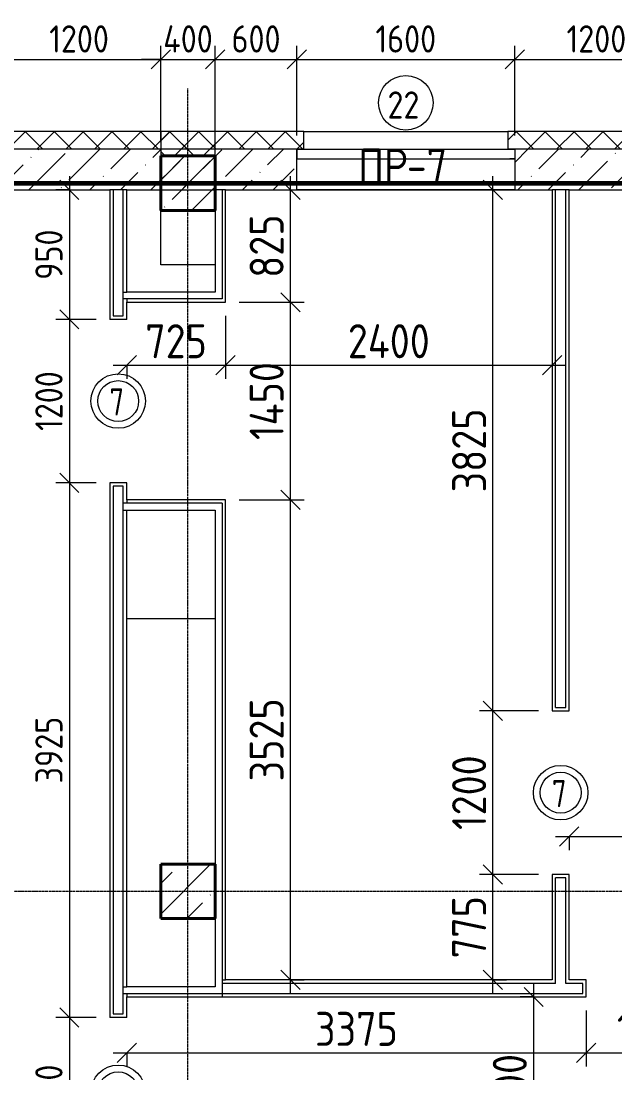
# Model space of a CAD drawing. Header units: millimetres. Extents: x -56773 to 221258, y -262288 to 26541.
# Drawn here: x -10417 to -6054, y -181356 to -173633 of the extents above; entities that cross this region are included whole.
import ezdxf

# ---------------------------------------------------------------- set-up
doc = ezdxf.new("R2010")
doc.units = ezdxf.units.MM
doc.linetypes.add('ADSK_Линия сетки', pattern=[25, 20, -2.5, 0, -2.5])
for name, color, linetype, lineweight in [('3.1 Штукатурка внешн стен для инвесторов', 5, 'Continuous', 60), ('_ Окна', 7, 'Continuous', 18), ('Марки', 7, 'Continuous', 20), ('Марки дверей', 7, 'Continuous', 20), ('Марки окон', 7, 'Continuous', 20), ('Несущие колонны', 7, 'Continuous', 18), ('Окна', 7, 'Continuous', 9), ('Оси', 7, 'Continuous', 9), ('Перекрытие', 7, 'Continuous', 18), ('Размеры', 7, 'Continuous', 9), ('Стены внутренние', 7, 'Continuous', 18), ('Стены наружные', 7, 'Continuous', 18), ('Стены штриховка', 7, 'Continuous', 9)]:
    doc.layers.add(name, color=color, linetype=linetype, lineweight=lineweight)
doc.styles.add('GOST Common_2', font='', dxfattribs={"width": 0.9, "height": 250})
doc.styles.add('GOST Common_3', font='', dxfattribs={"width": 0.9, "height": 200})
doc.styles.add('GOST Common_B', font='', dxfattribs={"width": 0.8, "height": 200})
doc.styles.get('GOST Common_2').set_extended_font_data('GOST Common')
doc.styles.get('GOST Common_3').set_extended_font_data('GOST Common')
doc.styles.get('GOST Common_B').set_extended_font_data('GOST Common', bold=True)
doc.dimstyles.new('ADSK_Основной_2_0_1', dxfattribs={"dimscale": 304.8, "dimtxt": 201.142999, "dimasz": 0.463911, "dimexe": 0.328084, "dimexo": 0.328084, "dimgap": 0.164042, "dimtad": 1, "dimdec": 3, "dimrnd": 0.001, "dimdsep": 46, "dimtxsty": 'GOST Common_3', "dimblk1": 'OBLIQUE', "dimblk2": 'OBLIQUE', "dimsah": 1, "dimcen": 0.09, "dimdle": 0.328084, "dimazin": 2, "dimtfac": 1, "dimtdec": 4, "dimtix": 1, "dimtmove": 1, "dimatfit": 3, "dimfxl": 1, "dimtvp": 1, "dimtolj": 1, "dimtzin": 0, "dimlwd": 20, "dimlwe": 20, "dimarcsym": 2})
doc.dimstyles.new('ADSK_Основной_2_0_2', dxfattribs={"dimscale": 304.8, "dimtxt": 201.142999, "dimasz": 0.463911, "dimexe": 0.328084, "dimexo": 0.328084, "dimgap": 0.164042, "dimtad": 1, "dimdec": 3, "dimrnd": 0.001, "dimdsep": 46, "dimtxsty": 'GOST Common_3', "dimblk1": 'OBLIQUE', "dimblk2": 'OBLIQUE', "dimsah": 1, "dimcen": 0.09, "dimdle": 0.328084, "dimazin": 2, "dimtfac": 1, "dimtdec": 4, "dimtix": 1, "dimtmove": 0, "dimatfit": 3, "dimfxl": 1, "dimtvp": 1, "dimtolj": 1, "dimtzin": 0, "dimlwd": 20, "dimlwe": 20, "dimarcsym": 2})
doc.dimstyles.new('ADSK_Основной_2_0_3', dxfattribs={"dimscale": 304.8, "dimtxt": 201.142999, "dimasz": 0.463911, "dimexe": 0.328084, "dimexo": 0.328084, "dimgap": 0.164042, "dimtad": 1, "dimdec": 3, "dimrnd": 0.001, "dimdsep": 46, "dimtxsty": 'GOST Common_2', "dimblk1": 'OBLIQUE', "dimblk2": 'OBLIQUE', "dimsah": 1, "dimcen": 0.09, "dimdle": 0.328084, "dimazin": 2, "dimtfac": 1, "dimtdec": 4, "dimtix": 1, "dimtmove": 0, "dimatfit": 3, "dimfxl": 1, "dimtvp": 1, "dimtolj": 1, "dimtzin": 0, "dimlwd": 20, "dimlwe": 20, "dimarcsym": 2})
pattern_1 = [(45, (9.36, -198628.46), (-224.5064, 224.5064), []), (45, (233.87, -198628.46), (-224.5064, 224.5064), [396.875, -79.375, 3.353, -76.022])]
pattern_2 = [(45, (9.36, -198628.46), (-106.066, 106.066), []), (135, (9.36, -198628.46), (-106.066, -106.066), [])]

# ---------------------------------------------------------------- blocks, each defined once
blk = doc.blocks.new('ADSK_КолоннаЖБ_Прямоугольная - 400x400 мм-1807142-Кладочный план 4-го этажа')
at = {"layer": 'Несущие колонны', "lineweight": 40}
for p, q in [((-200, 200), (200, 200)), ((-200, -200), (-200, 200)), ((200, 200), (200, -200)), ((200, -200), (-200, -200))]:
    blk.add_line(p, q, dxfattribs=at)
blk = doc.blocks.new('ОКНО L03 _2СТ_RS - ОК-5_1600х2000h-3556615-Кладочный план 4-го этажа')
at = {"layer": '_ Окна'}
for p, q in [((-838.1, 149), (761.9, 149)), ((-838.1, 149), (-838.1, 79)), ((-838.1, 149), (-833.1, 149)), ((-838.1, 79), (761.9, 79)), ((-838.1, 79), (-803.1, 79)), ((-818.1, 149), (-38.1, 149)), ((-818.1, 79), (-38.1, 79)), ((-38.1, 149), (741.9, 149)), ((-38.1, 79), (741.9, 79)), ((761.9, 79), (726.9, 79)), ((761.9, 149), (756.9, 149)), ((761.9, 149), (761.9, 79))]:
    blk.add_line(p, q, dxfattribs=at)
at = {"layer": 'Окна'}
blk.add_line((-888.1, -150), (811.9, -150), dxfattribs=at)
blk = doc.blocks.new('_Oblique')
at = {"color": 0, "linetype": 'ByBlock', "lineweight": -2}
blk.add_line((-0.5, -0.5), (0.5, 0.5), dxfattribs=at)
blk = doc.blocks.new('*D5880')
at = {"layer": 'Defpoints', "color": 0, "lineweight": 25, "transparency": 16777216}
for p in [(-9390.6, -173914.7), (-10590.6, -174574.5), (-9390.6, -174623.5)]:
    blk.add_point(p, dxfattribs=at)
at = {"layer": 'Размеры', "color": 0, "lineweight": 20, "transparency": 16777216}
for p, q in [((-10590.6, -174474.5), (-10590.6, -173814.7)), ((-9390.6, -174523.5), (-9390.6, -173814.7)), ((-10690.6, -173914.7), (-9290.6, -173914.7))]:
    blk.add_line(p, q, dxfattribs=at)
at = {"layer": 'Размеры', "color": 0, "lineweight": 20, "transparency": 16777216, "xscale": 141.4, "yscale": 141.4, "zscale": 141.4, "rotation": 180}
blk.add_blockref('_Oblique', (-10590.6, -173914.7), dxfattribs=at)
at = {"layer": 'Размеры', "color": 0, "lineweight": 20, "transparency": 16777216, "xscale": 141.4, "yscale": 141.4, "zscale": 141.4}
blk.add_blockref('_Oblique', (-9390.6, -173914.7), dxfattribs=at)
at = {"layer": 'Размеры', "color": 0, "lineweight": 9, "transparency": 16777216, "insert": (-9990.6, -173764.7), "char_height": 200, "width": 560.473, "attachment_point": 5, "style": 'GOST Common_3'}
blk.add_mtext('\\A1;1200', dxfattribs=at)
blk = doc.blocks.new('*D5881')
at = {"layer": 'Defpoints', "color": 0, "lineweight": 25, "transparency": 16777216}
for p in [(-8990.6, -173914.7), (-9390.6, -174623.5), (-8990.6, -174623.5)]:
    blk.add_point(p, dxfattribs=at)
at = {"layer": 'Размеры', "color": 0, "lineweight": 20, "transparency": 16777216}
for p, q in [((-9390.6, -174523.5), (-9390.6, -173814.7)), ((-8990.6, -174523.5), (-8990.6, -173814.7)), ((-9390.6, -173914.7), (-9532, -173914.7)), ((-9390.6, -173914.7), (-8990.6, -173914.7)), ((-8990.6, -173914.7), (-8849.2, -173914.7))]:
    blk.add_line(p, q, dxfattribs=at)
at = {"layer": 'Размеры', "color": 0, "lineweight": 20, "transparency": 16777216, "xscale": 141.4, "yscale": 141.4, "zscale": 141.4}
blk.add_blockref('_Oblique', (-9390.6, -173914.7), dxfattribs=at)
at = {"layer": 'Размеры', "color": 0, "lineweight": 20, "transparency": 16777216, "xscale": 141.4, "yscale": 141.4, "zscale": 141.4, "rotation": 180}
blk.add_blockref('_Oblique', (-8990.6, -173914.7), dxfattribs=at)
at = {"layer": 'Размеры', "color": 0, "lineweight": 9, "transparency": 16777216, "insert": (-9190.6, -173764.7), "char_height": 200, "width": 474.561, "attachment_point": 5, "style": 'GOST Common_3'}
blk.add_mtext('\\A1;400', dxfattribs=at)
blk = doc.blocks.new('*D5882')
at = {"layer": 'Defpoints', "color": 0, "lineweight": 25, "transparency": 16777216}
for p in [(-8390.6, -173914.7), (-8390.6, -174574.5), (-8990.6, -174623.5)]:
    blk.add_point(p, dxfattribs=at)
at = {"layer": 'Размеры', "color": 0, "lineweight": 20, "transparency": 16777216}
for p, q in [((-8990.6, -174523.5), (-8990.6, -173814.7)), ((-8390.6, -174474.5), (-8390.6, -173814.7)), ((-9090.6, -173914.7), (-8290.6, -173914.7))]:
    blk.add_line(p, q, dxfattribs=at)
at = {"layer": 'Размеры', "color": 0, "lineweight": 20, "transparency": 16777216, "xscale": 141.4, "yscale": 141.4, "zscale": 141.4, "rotation": 180}
blk.add_blockref('_Oblique', (-8990.6, -173914.7), dxfattribs=at)
at = {"layer": 'Размеры', "color": 0, "lineweight": 20, "transparency": 16777216, "xscale": 141.4, "yscale": 141.4, "zscale": 141.4}
blk.add_blockref('_Oblique', (-8390.6, -173914.7), dxfattribs=at)
at = {"layer": 'Размеры', "color": 0, "lineweight": 9, "transparency": 16777216, "insert": (-8690.6, -173764.7), "char_height": 200, "width": 454.106, "attachment_point": 5, "style": 'GOST Common_3'}
blk.add_mtext('\\A1;600', dxfattribs=at)
blk = doc.blocks.new('*D5883')
at = {"layer": 'Defpoints', "color": 0, "lineweight": 25, "transparency": 16777216}
for p in [(-6790.6, -173914.7), (-8390.6, -174574.5), (-6790.6, -174574.5)]:
    blk.add_point(p, dxfattribs=at)
at = {"layer": 'Размеры', "color": 0, "lineweight": 20, "transparency": 16777216}
for p, q in [((-8390.6, -174474.5), (-8390.6, -173814.7)), ((-6790.6, -174474.5), (-6790.6, -173814.7)), ((-8490.6, -173914.7), (-6690.6, -173914.7))]:
    blk.add_line(p, q, dxfattribs=at)
at = {"layer": 'Размеры', "color": 0, "lineweight": 20, "transparency": 16777216, "xscale": 141.4, "yscale": 141.4, "zscale": 141.4, "rotation": 180}
blk.add_blockref('_Oblique', (-8390.6, -173914.7), dxfattribs=at)
at = {"layer": 'Размеры', "color": 0, "lineweight": 20, "transparency": 16777216, "xscale": 141.4, "yscale": 141.4, "zscale": 141.4}
blk.add_blockref('_Oblique', (-6790.6, -173914.7), dxfattribs=at)
at = {"layer": 'Размеры', "color": 0, "lineweight": 9, "transparency": 16777216, "insert": (-7590.6, -173764.7), "char_height": 200, "width": 560.473, "attachment_point": 5, "style": 'GOST Common_3'}
blk.add_mtext('\\A1;1600', dxfattribs=at)
blk = doc.blocks.new('*D5884')
at = {"layer": 'Defpoints', "color": 0, "lineweight": 25, "transparency": 16777216}
for p in [(-5590.6, -173914.7), (-6790.6, -174574.5), (-5590.6, -174574.5)]:
    blk.add_point(p, dxfattribs=at)
at = {"layer": 'Размеры', "color": 0, "lineweight": 20, "transparency": 16777216}
for p, q in [((-6790.6, -174474.5), (-6790.6, -173814.7)), ((-5590.6, -174474.5), (-5590.6, -173814.7)), ((-6890.6, -173914.7), (-5490.6, -173914.7))]:
    blk.add_line(p, q, dxfattribs=at)
at = {"layer": 'Размеры', "color": 0, "lineweight": 20, "transparency": 16777216, "xscale": 141.4, "yscale": 141.4, "zscale": 141.4, "rotation": 180}
blk.add_blockref('_Oblique', (-6790.6, -173914.7), dxfattribs=at)
at = {"layer": 'Размеры', "color": 0, "lineweight": 20, "transparency": 16777216, "xscale": 141.4, "yscale": 141.4, "zscale": 141.4}
blk.add_blockref('_Oblique', (-5590.6, -173914.7), dxfattribs=at)
at = {"layer": 'Размеры', "color": 0, "lineweight": 9, "transparency": 16777216, "insert": (-6190.6, -173764.7), "char_height": 200, "width": 560.473, "attachment_point": 5, "style": 'GOST Common_3'}
blk.add_mtext('\\A1;1200', dxfattribs=at)
blk = doc.blocks.new('*D6175')
at = {"layer": 'Defpoints', "color": 0, "lineweight": 25, "transparency": 16777216}
for p in [(-9962, -174873.5), (-10061.9, -175823.5), (-9765.6, -175823.5)]:
    blk.add_point(p, dxfattribs=at)
at = {"layer": 'Размеры', "color": 0, "lineweight": 20, "transparency": 16777216}
for p, q in [((-10061.9, -174773.5), (-10061.9, -175923.5)), ((-10062, -174873.5), (-10161.9, -174873.5)), ((-9865.6, -175823.5), (-10161.9, -175823.5))]:
    blk.add_line(p, q, dxfattribs=at)
at = {"layer": 'Размеры', "color": 0, "lineweight": 20, "transparency": 16777216, "xscale": 141.4, "yscale": 141.4, "zscale": 141.4}
for p, rotation in [((-10061.9, -174873.5), 90), ((-10061.9, -175823.5), 270)]:
    blk.add_blockref('_Oblique', p, dxfattribs=dict(at, rotation=rotation))
at = {"layer": 'Размеры', "color": 0, "lineweight": 9, "transparency": 16777216, "insert": (-10211.9, -175348.5), "char_height": 200, "width": 454.106, "attachment_point": 5, "rotation": 90, "style": 'GOST Common_3'}
blk.add_mtext('\\A1;950', dxfattribs=at)
blk = doc.blocks.new('*D6176')
at = {"layer": 'Defpoints', "color": 0, "lineweight": 25, "transparency": 16777216}
for p in [(-9765.6, -175823.5), (-10061.9, -177023.5), (-9765.6, -177023.5)]:
    blk.add_point(p, dxfattribs=at)
at = {"layer": 'Размеры', "color": 0, "lineweight": 20, "transparency": 16777216}
for p, q in [((-10061.9, -175723.5), (-10061.9, -177123.5)), ((-9865.6, -175823.5), (-10161.9, -175823.5)), ((-9865.6, -177023.5), (-10161.9, -177023.5))]:
    blk.add_line(p, q, dxfattribs=at)
at = {"layer": 'Размеры', "color": 0, "lineweight": 20, "transparency": 16777216, "xscale": 141.4, "yscale": 141.4, "zscale": 141.4}
for p, rotation in [((-10061.9, -175823.5), 90), ((-10061.9, -177023.5), 270)]:
    blk.add_blockref('_Oblique', p, dxfattribs=dict(at, rotation=rotation))
at = {"layer": 'Размеры', "color": 0, "lineweight": 9, "transparency": 16777216, "insert": (-10211.9, -176423.5), "char_height": 200, "width": 560.473, "attachment_point": 5, "rotation": 90, "style": 'GOST Common_3'}
blk.add_mtext('\\A1;1200', dxfattribs=at)
blk = doc.blocks.new('*D6177')
at = {"layer": 'Defpoints', "color": 0, "lineweight": 25, "transparency": 16777216}
for p in [(-9765.6, -177023.5), (-10061.9, -180948.5), (-9765.6, -180948.5)]:
    blk.add_point(p, dxfattribs=at)
at = {"layer": 'Размеры', "color": 0, "lineweight": 20, "transparency": 16777216}
for p, q in [((-10061.9, -176923.5), (-10061.9, -181048.5)), ((-9865.6, -177023.5), (-10161.9, -177023.5)), ((-9865.6, -180948.5), (-10161.9, -180948.5))]:
    blk.add_line(p, q, dxfattribs=at)
at = {"layer": 'Размеры', "color": 0, "lineweight": 20, "transparency": 16777216, "xscale": 141.4, "yscale": 141.4, "zscale": 141.4}
for p, rotation in [((-10061.9, -177023.5), 90), ((-10061.9, -180948.5), 270)]:
    blk.add_blockref('_Oblique', p, dxfattribs=dict(at, rotation=rotation))
at = {"layer": 'Размеры', "color": 0, "lineweight": 9, "transparency": 16777216, "insert": (-10211.9, -178986), "char_height": 200, "width": 605.475, "attachment_point": 5, "rotation": 90, "style": 'GOST Common_3'}
blk.add_mtext('\\A1;3925', dxfattribs=at)
blk = doc.blocks.new('*D6178')
at = {"layer": 'Defpoints', "color": 0, "lineweight": 25, "transparency": 16777216}
for p in [(-9765.6, -180948.5), (-10061.9, -182048.5), (-9765.6, -182048.5)]:
    blk.add_point(p, dxfattribs=at)
at = {"layer": 'Размеры', "color": 0, "lineweight": 20, "transparency": 16777216}
for p, q in [((-10061.9, -180848.5), (-10061.9, -182148.5)), ((-9865.6, -180948.5), (-10161.9, -180948.5)), ((-9865.6, -182048.5), (-10161.9, -182048.5))]:
    blk.add_line(p, q, dxfattribs=at)
at = {"layer": 'Размеры', "color": 0, "lineweight": 20, "transparency": 16777216, "xscale": 141.4, "yscale": 141.4, "zscale": 141.4}
for p, rotation in [((-10061.9, -180948.5), 90), ((-10061.9, -182048.5), 270)]:
    blk.add_blockref('_Oblique', p, dxfattribs=dict(at, rotation=rotation))
at = {"layer": 'Размеры', "color": 0, "lineweight": 9, "transparency": 16777216, "insert": (-10211.9, -181498.5), "char_height": 200, "width": 515.472, "attachment_point": 5, "rotation": 90, "style": 'GOST Common_3'}
blk.add_mtext('\\A1;1100', dxfattribs=at)
blk = doc.blocks.new('*D6419')
at = {"layer": 'Defpoints', "color": 0, "lineweight": 25, "transparency": 16777216}
for p in [(-8915.6, -175698.5), (-9640.6, -176059.1), (-8915.6, -176159.1)]:
    blk.add_point(p, dxfattribs=at)
at = {"layer": 'Размеры', "color": 0, "lineweight": 20, "transparency": 16777216}
for p, q in [((-8915.6, -175798.5), (-8915.6, -176259.1)), ((-9740.6, -176159.1), (-8815.6, -176159.1)), ((-9640.6, -176159.1), (-9640.6, -176259.1))]:
    blk.add_line(p, q, dxfattribs=at)
at = {"layer": 'Размеры', "color": 0, "lineweight": 20, "transparency": 16777216, "xscale": 141.4, "yscale": 141.4, "zscale": 141.4, "rotation": 180}
blk.add_blockref('_Oblique', (-9640.6, -176159.1), dxfattribs=at)
at = {"layer": 'Размеры', "color": 0, "lineweight": 20, "transparency": 16777216, "xscale": 141.4, "yscale": 141.4, "zscale": 141.4}
blk.add_blockref('_Oblique', (-8915.6, -176159.1), dxfattribs=at)
at = {"layer": 'Размеры', "color": 0, "lineweight": 9, "transparency": 16777216, "insert": (-9278.1, -175984.1), "char_height": 250, "width": 454.106, "attachment_point": 5, "style": 'GOST Common_2'}
blk.add_mtext('\\A1;725', dxfattribs=at)
blk = doc.blocks.new('*D6420')
at = {"layer": 'Defpoints', "color": 0, "lineweight": 25, "transparency": 16777216}
for p in [(-8915.6, -175698.5), (-6515.6, -176059.1), (-6515.6, -176159.1)]:
    blk.add_point(p, dxfattribs=at)
at = {"layer": 'Размеры', "color": 0, "lineweight": 20, "transparency": 16777216}
for p, q in [((-8915.6, -175798.5), (-8915.6, -176259.1)), ((-9015.6, -176159.1), (-6415.6, -176159.1)), ((-6515.6, -176159.1), (-6515.6, -176259.1))]:
    blk.add_line(p, q, dxfattribs=at)
at = {"layer": 'Размеры', "color": 0, "lineweight": 20, "transparency": 16777216, "xscale": 141.4, "yscale": 141.4, "zscale": 141.4, "rotation": 180}
blk.add_blockref('_Oblique', (-8915.6, -176159.1), dxfattribs=at)
at = {"layer": 'Размеры', "color": 0, "lineweight": 20, "transparency": 16777216, "xscale": 141.4, "yscale": 141.4, "zscale": 141.4}
blk.add_blockref('_Oblique', (-6515.6, -176159.1), dxfattribs=at)
at = {"layer": 'Размеры', "color": 0, "lineweight": 9, "transparency": 16777216, "insert": (-7715.6, -175984.1), "char_height": 250, "width": 625.93, "attachment_point": 5, "style": 'GOST Common_2'}
blk.add_mtext('\\A1;2400', dxfattribs=at)
blk = doc.blocks.new('*D6421')
at = {"layer": 'Defpoints', "color": 0, "lineweight": 25, "transparency": 16777216}
for p in [(-8915.6, -177148.5), (-8437.8, -177148.5), (-8537.7, -180673.5)]:
    blk.add_point(p, dxfattribs=at)
at = {"layer": 'Размеры', "color": 0, "lineweight": 20, "transparency": 16777216}
for p, q in [((-8437.8, -180773.5), (-8437.8, -177048.5)), ((-8815.6, -177148.5), (-8337.8, -177148.5)), ((-8437.7, -180673.5), (-8337.8, -180673.5))]:
    blk.add_line(p, q, dxfattribs=at)
at = {"layer": 'Размеры', "color": 0, "lineweight": 20, "transparency": 16777216, "xscale": 141.4, "yscale": 141.4, "zscale": 141.4}
for p, rotation in [((-8437.8, -177148.5), 90), ((-8437.8, -180673.5), 270)]:
    blk.add_blockref('_Oblique', p, dxfattribs=dict(at, rotation=rotation))
at = {"layer": 'Размеры', "color": 0, "lineweight": 9, "transparency": 16777216, "insert": (-8612.8, -178911), "char_height": 250, "width": 605.475, "attachment_point": 5, "rotation": 90, "style": 'GOST Common_2'}
blk.add_mtext('\\A1;3525', dxfattribs=at)
blk = doc.blocks.new('*D6422')
at = {"layer": 'Defpoints', "color": 0, "lineweight": 25, "transparency": 16777216}
for p in [(-8915.6, -175698.5), (-8437.8, -175698.5), (-8915.6, -177148.5)]:
    blk.add_point(p, dxfattribs=at)
at = {"layer": 'Размеры', "color": 0, "lineweight": 20, "transparency": 16777216}
for p, q in [((-8437.8, -177248.5), (-8437.8, -175598.5)), ((-8815.6, -175698.5), (-8337.8, -175698.5)), ((-8815.6, -177148.5), (-8337.8, -177148.5))]:
    blk.add_line(p, q, dxfattribs=at)
at = {"layer": 'Размеры', "color": 0, "lineweight": 20, "transparency": 16777216, "xscale": 141.4, "yscale": 141.4, "zscale": 141.4}
for p, rotation in [((-8437.8, -175698.5), 90), ((-8437.8, -177148.5), 270)]:
    blk.add_blockref('_Oblique', p, dxfattribs=dict(at, rotation=rotation))
at = {"layer": 'Размеры', "color": 0, "lineweight": 9, "transparency": 16777216, "insert": (-8612.8, -176423.5), "char_height": 250, "width": 580.928, "attachment_point": 5, "rotation": 90, "style": 'GOST Common_2'}
blk.add_mtext('\\A1;1450', dxfattribs=at)
blk = doc.blocks.new('*D6423')
at = {"layer": 'Defpoints', "color": 0, "lineweight": 25, "transparency": 16777216}
for p in [(-8537.7, -174873.5), (-8437.8, -174873.5), (-8915.6, -175698.5)]:
    blk.add_point(p, dxfattribs=at)
at = {"layer": 'Размеры', "color": 0, "lineweight": 20, "transparency": 16777216}
for p, q in [((-8437.8, -175798.5), (-8437.8, -174773.5)), ((-8437.7, -174873.5), (-8337.8, -174873.5)), ((-8815.6, -175698.5), (-8337.8, -175698.5))]:
    blk.add_line(p, q, dxfattribs=at)
at = {"layer": 'Размеры', "color": 0, "lineweight": 20, "transparency": 16777216, "xscale": 141.4, "yscale": 141.4, "zscale": 141.4}
for p, rotation in [((-8437.8, -174873.5), 90), ((-8437.8, -175698.5), 270)]:
    blk.add_blockref('_Oblique', p, dxfattribs=dict(at, rotation=rotation))
at = {"layer": 'Размеры', "color": 0, "lineweight": 9, "transparency": 16777216, "insert": (-8612.8, -175286), "char_height": 250, "width": 454.106, "attachment_point": 5, "rotation": 90, "style": 'GOST Common_2'}
blk.add_mtext('\\A1;825', dxfattribs=at)
blk = doc.blocks.new('*D6424')
at = {"layer": 'Defpoints', "color": 0, "lineweight": 25, "transparency": 16777216}
for p in [(-6950.5, -179898.5), (-6515.6, -179898.5), (-7050.5, -180673.5)]:
    blk.add_point(p, dxfattribs=at)
at = {"layer": 'Размеры', "color": 0, "lineweight": 20, "transparency": 16777216}
for p, q in [((-6950.5, -180773.5), (-6950.5, -179798.5)), ((-6615.6, -179898.5), (-7050.5, -179898.5)), ((-6950.5, -180673.5), (-6850.5, -180673.5))]:
    blk.add_line(p, q, dxfattribs=at)
at = {"layer": 'Размеры', "color": 0, "lineweight": 20, "transparency": 16777216, "xscale": 141.4, "yscale": 141.4, "zscale": 141.4}
for p, rotation in [((-6950.5, -179898.5), 90), ((-6950.5, -180673.5), 270)]:
    blk.add_blockref('_Oblique', p, dxfattribs=dict(at, rotation=rotation))
at = {"layer": 'Размеры', "color": 0, "lineweight": 9, "transparency": 16777216, "insert": (-7125.5, -180286), "char_height": 250, "width": 454.106, "attachment_point": 5, "rotation": 90, "style": 'GOST Common_2'}
blk.add_mtext('\\A1;775', dxfattribs=at)
blk = doc.blocks.new('*D6425')
at = {"layer": 'Defpoints', "color": 0, "lineweight": 25, "transparency": 16777216}
for p in [(-6950.5, -178698.5), (-6515.6, -178698.5), (-6515.6, -179898.5)]:
    blk.add_point(p, dxfattribs=at)
at = {"layer": 'Размеры', "color": 0, "lineweight": 20, "transparency": 16777216}
for p, q in [((-6950.5, -179998.5), (-6950.5, -178598.5)), ((-6615.6, -178698.5), (-7050.5, -178698.5)), ((-6615.6, -179898.5), (-7050.5, -179898.5))]:
    blk.add_line(p, q, dxfattribs=at)
at = {"layer": 'Размеры', "color": 0, "lineweight": 20, "transparency": 16777216, "xscale": 141.4, "yscale": 141.4, "zscale": 141.4}
for p, rotation in [((-6950.5, -178698.5), 90), ((-6950.5, -179898.5), 270)]:
    blk.add_blockref('_Oblique', p, dxfattribs=dict(at, rotation=rotation))
at = {"layer": 'Размеры', "color": 0, "lineweight": 9, "transparency": 16777216, "insert": (-7125.5, -179298.5), "char_height": 250, "width": 560.473, "attachment_point": 5, "rotation": 90, "style": 'GOST Common_2'}
blk.add_mtext('\\A1;1200', dxfattribs=at)
blk = doc.blocks.new('*D6426')
at = {"layer": 'Defpoints', "color": 0, "lineweight": 25, "transparency": 16777216}
for p in [(-7050.5, -174873.5), (-6950.5, -174873.5), (-6515.6, -178698.5)]:
    blk.add_point(p, dxfattribs=at)
at = {"layer": 'Размеры', "color": 0, "lineweight": 20, "transparency": 16777216}
for p, q in [((-6950.5, -178798.5), (-6950.5, -174773.5)), ((-6950.5, -174873.5), (-6850.5, -174873.5)), ((-6615.6, -178698.5), (-7050.5, -178698.5))]:
    blk.add_line(p, q, dxfattribs=at)
at = {"layer": 'Размеры', "color": 0, "lineweight": 20, "transparency": 16777216, "xscale": 141.4, "yscale": 141.4, "zscale": 141.4}
for p, rotation in [((-6950.5, -174873.5), 90), ((-6950.5, -178698.5), 270)]:
    blk.add_blockref('_Oblique', p, dxfattribs=dict(at, rotation=rotation))
at = {"layer": 'Размеры', "color": 0, "lineweight": 9, "transparency": 16777216, "insert": (-7125.5, -176786), "char_height": 250, "width": 605.475, "attachment_point": 5, "rotation": 90, "style": 'GOST Common_2'}
blk.add_mtext('\\A1;3825', dxfattribs=at)
blk = doc.blocks.new('*D6427')
at = {"layer": 'Defpoints', "color": 0, "lineweight": 25, "transparency": 16777216}
for p in [(-6265.6, -180798.5), (-9640.6, -181108.1), (-6265.6, -181208.1)]:
    blk.add_point(p, dxfattribs=at)
at = {"layer": 'Размеры', "color": 0, "lineweight": 20, "transparency": 16777216}
for p, q in [((-6265.6, -180898.5), (-6265.6, -181308.1)), ((-9740.6, -181208.1), (-6165.6, -181208.1)), ((-9640.6, -181208.1), (-9640.6, -181308.1))]:
    blk.add_line(p, q, dxfattribs=at)
at = {"layer": 'Размеры', "color": 0, "lineweight": 20, "transparency": 16777216, "xscale": 141.4, "yscale": 141.4, "zscale": 141.4, "rotation": 180}
blk.add_blockref('_Oblique', (-9640.6, -181208.1), dxfattribs=at)
at = {"layer": 'Размеры', "color": 0, "lineweight": 20, "transparency": 16777216, "xscale": 141.4, "yscale": 141.4, "zscale": 141.4}
blk.add_blockref('_Oblique', (-6265.6, -181208.1), dxfattribs=at)
at = {"layer": 'Размеры', "color": 0, "lineweight": 9, "transparency": 16777216, "insert": (-7953.1, -181033.1), "char_height": 250, "width": 605.475, "attachment_point": 5, "style": 'GOST Common_2'}
blk.add_mtext('\\A1;3375', dxfattribs=at)
blk = doc.blocks.new('*D6428')
at = {"layer": 'Defpoints', "color": 0, "lineweight": 25, "transparency": 16777216}
for p in [(-6265.6, -180798.5), (-5265.6, -180798.5), (-5265.6, -181208.1)]:
    blk.add_point(p, dxfattribs=at)
at = {"layer": 'Размеры', "color": 0, "lineweight": 20, "transparency": 16777216}
for p, q in [((-6265.6, -180898.5), (-6265.6, -181308.1)), ((-5265.6, -180898.5), (-5265.6, -181308.1)), ((-6365.6, -181208.1), (-5165.6, -181208.1))]:
    blk.add_line(p, q, dxfattribs=at)
at = {"layer": 'Размеры', "color": 0, "lineweight": 20, "transparency": 16777216, "xscale": 141.4, "yscale": 141.4, "zscale": 141.4, "rotation": 180}
blk.add_blockref('_Oblique', (-6265.6, -181208.1), dxfattribs=at)
at = {"layer": 'Размеры', "color": 0, "lineweight": 20, "transparency": 16777216, "xscale": 141.4, "yscale": 141.4, "zscale": 141.4}
blk.add_blockref('_Oblique', (-5265.6, -181208.1), dxfattribs=at)
at = {"layer": 'Размеры', "color": 0, "lineweight": 9, "transparency": 16777216, "insert": (-5765.6, -181033.1), "char_height": 250, "width": 560.473, "attachment_point": 5, "style": 'GOST Common_2'}
blk.add_mtext('\\A1;1000', dxfattribs=at)
blk = doc.blocks.new('*D6430')
at = {"layer": 'Defpoints', "color": 0, "lineweight": 25, "transparency": 16777216}
for p in [(-6390.6, -179520.8), (-3390.6, -179620.8), (-3390.6, -180223.5)]:
    blk.add_point(p, dxfattribs=at)
at = {"layer": 'Размеры', "color": 0, "lineweight": 20, "transparency": 16777216}
for p, q in [((-3390.6, -180123.5), (-3390.6, -179520.8)), ((-6490.6, -179620.8), (-3290.6, -179620.8)), ((-6390.6, -179620.8), (-6390.6, -179720.8))]:
    blk.add_line(p, q, dxfattribs=at)
at = {"layer": 'Размеры', "color": 0, "lineweight": 20, "transparency": 16777216, "xscale": 141.4, "yscale": 141.4, "zscale": 141.4, "rotation": 180}
blk.add_blockref('_Oblique', (-6390.6, -179620.8), dxfattribs=at)
at = {"layer": 'Размеры', "color": 0, "lineweight": 20, "transparency": 16777216, "xscale": 141.4, "yscale": 141.4, "zscale": 141.4}
blk.add_blockref('_Oblique', (-3390.6, -179620.8), dxfattribs=at)
at = {"layer": 'Размеры', "color": 0, "lineweight": 9, "transparency": 16777216, "insert": (-4890.6, -179445.8), "char_height": 250, "width": 605.475, "attachment_point": 5, "style": 'GOST Common_2'}
blk.add_mtext('\\A1;3000', dxfattribs=at)
blk = doc.blocks.new('*D6435')
at = {"layer": 'Defpoints', "color": 0, "lineweight": 25, "transparency": 16777216}
for p in [(-6551.6, -180798.5), (-7290.6, -182198.5), (-6651.6, -182198.5)]:
    blk.add_point(p, dxfattribs=at)
at = {"layer": 'Размеры', "color": 0, "lineweight": 20, "transparency": 16777216}
for p, q in [((-6651.6, -180698.5), (-6651.6, -182298.5)), ((-6651.6, -180798.5), (-6751.6, -180798.5)), ((-7190.6, -182198.5), (-6551.6, -182198.5))]:
    blk.add_line(p, q, dxfattribs=at)
at = {"layer": 'Размеры', "color": 0, "lineweight": 20, "transparency": 16777216, "xscale": 141.4, "yscale": 141.4, "zscale": 141.4}
for p, rotation in [((-6651.6, -180798.5), 90), ((-6651.6, -182198.5), 270)]:
    blk.add_blockref('_Oblique', p, dxfattribs=dict(at, rotation=rotation))
at = {"layer": 'Размеры', "color": 0, "lineweight": 9, "transparency": 16777216, "insert": (-6826.6, -181498.5), "char_height": 250, "width": 580.928, "attachment_point": 5, "rotation": 90, "style": 'GOST Common_2'}
blk.add_mtext('\\A1;1400', dxfattribs=at)
blk = doc.blocks.new('М_двери1 - Марка экземпляра 2-3719212-Кладочный план 4-го этажа')
at = {"layer": 'Марки дверей'}
for radius in [2, 1.5]:
    blk.add_circle((0, 0), radius, dxfattribs=at)
blk = doc.blocks.new('М_окна1 - Маркировка типоразмера-1510237-Кладочный план 4-го этажа')
at = {"layer": 'Марки окон'}
blk.add_circle((0, 0), 2, dxfattribs=at)

msp = doc.modelspace()

# ---------------------------------------------------------------- hatches: boundary and pattern name
at = {"layer": 'Несущие колонны', "lineweight": 9}
h = msp.add_hatch(dxfattribs=at)
h.set_pattern_fill('FP_1', color=256, style=0, pattern_type=2)
h.set_pattern_definition(pattern_1)
h.paths.add_polyline_path([(-9390.6385, -175023.4914), (-8990.6385, -175023.4914), (-8990.6385, -174623.4914), (-9390.6385, -174623.4914)])
h = msp.add_hatch(dxfattribs=at)
h.set_pattern_fill('FP_1', color=256, style=0, pattern_type=2)
h.set_pattern_definition(pattern_1)
h.paths.add_polyline_path([(-9390.6385, -180223.4914), (-8990.6385, -180223.4914), (-8990.6385, -179823.4914), (-9390.6385, -179823.4914)])
at = {"layer": 'Стены внутренние', "lineweight": 9}
h = msp.add_hatch(dxfattribs=at)
h.set_pattern_fill('FP_2', color=256, style=0, pattern_type=2)
h.set_pattern_definition([(45, (9.36, -198628.46), (84.18955, 308.69595), [396.875, -79.375, 3.353, -76.022])])
h.paths.add_polyline_path([(-6390.6385, -174873.4914), (-5590.6385, -174873.4914), (-5590.6385, -174574.4914), (-6790.6385, -174574.4914), (-6790.6385, -174873.4914), (-6415.6385, -174873.4914)])
h.paths.add_polyline_path([(-3990.6385, -174873.4914), (-2940.6385, -174873.4914), (-2940.6385, -174573.4914), (-3990.6385, -174574.4914)])
h.paths.add_polyline_path([(-10590.6385, -174873.4914), (-8390.6385, -174873.4914), (-8390.6385, -174574.4914), (-10590.6385, -174574.4914)])
h.paths.add_polyline_path([(-12190.6385, -174873.4914), (-12190.6385, -174574.4914), (-14390.6385, -174574.4914), (-14390.6385, -174873.4914), (-13205.6259, -174873.4914)])
h.paths.add_polyline_path([(-15990.6385, -174873.4914), (-15990.6385, -174574.4914), (-17190.6385, -174574.4914), (-17190.6385, -174873.4914), (-16065.6385, -174873.4914)])
h.paths.add_polyline_path([(-19390.6385, -174873.4914), (-18790.6385, -174873.4914), (-18790.6385, -174574.4914), (-19390.6385, -174573.4914)])
at = {"layer": 'Стены наружные', "lineweight": 9}
h = msp.add_hatch(dxfattribs=at)
h.set_pattern_fill('FP_4', color=256, style=0, pattern_type=2)
h.set_pattern_definition(pattern_2)
h.paths.add_polyline_path([(-4040.6385, -174573.4914), (-2810.6385, -174573.4914), (-2810.6385, -174443.4914), (-4040.6385, -174443.4914)])
h.paths.add_polyline_path([(-5540.6385, -174573.4914), (-5540.6385, -174443.4914), (-6840.6385, -174443.4914), (-6840.6385, -174573.4914), (-6605.294, -174573.4914)])
h.paths.add_polyline_path([(-13205.6259, -174573.4914), (-12140.6385, -174573.4914), (-12140.6385, -174443.4914), (-14440.6385, -174443.4914), (-14440.6385, -174573.4914)])
h.paths.add_polyline_path([(-10640.6385, -174573.4914), (-8340.6385, -174573.4914), (-8340.6385, -174443.4914), (-10640.6385, -174443.4914)])
h.paths.add_polyline_path([(-17240.6385, -174573.4914), (-15940.6385, -174573.4914), (-15940.6385, -174443.4914), (-17240.6385, -174443.4914)])
h.paths.add_polyline_path([(-18740.6385, -174573.4914), (-18740.6385, -174443.4914), (-19390.6385, -174443.8914), (-19390.6385, -174573.4914)])
h = msp.add_hatch(dxfattribs=at)
h.set_pattern_fill('FP_4', color=256, style=0, pattern_type=2)
h.set_pattern_definition(pattern_2)
h.paths.add_polyline_path([(-9390.6385, -174623.8914), (-8990.6385, -174623.8914), (-8990.6385, -174443.8914), (-9390.6385, -174443.8914)])

# ---------------------------------------------------------------- linework, layer by layer
at = {"layer": '3.1 Штукатурка внешн стен для инвесторов'}
msp.add_lwpolyline([(-19540.6385, -179923.4914), (-19540.6385, -174823.4914), (-3190.6385, -174823.4914), (-3190.6385, -189023.4914)], dxfattribs=at)
at = {"layer": 'Несущие колонны', "lineweight": 9}
for p, q in [((-8990.6385, -174623.4914), (-9390.6385, -174623.4914)), ((-9390.6385, -174623.4914), (-9390.6385, -175023.4914)), ((-8990.6385, -175023.4914), (-8990.6385, -174623.4914)), ((-9390.6385, -175023.4914), (-8990.6385, -175023.4914)), ((-8990.6385, -179823.4914), (-9390.6385, -179823.4914)), ((-9390.6385, -179823.4914), (-9390.6385, -180223.4914)), ((-8990.6385, -180223.4914), (-8990.6385, -179823.4914)), ((-9390.6385, -180223.4914), (-8990.6385, -180223.4914))]:
    msp.add_line(p, q, dxfattribs=at)
at = {"layer": 'Оси', "linetype": 'ADSK_Линия сетки', "lineweight": 5}
for p, q in [((-9190.6385, -209602.3427), (-9190.6385, -174127.5463)), ((-2488.0423, -174823.4914), (-25230.7352, -174823.4914)), ((-2488.0423, -180023.4914), (-25230.7352, -180023.4914))]:
    msp.add_line(p, q, dxfattribs=at)
at = {"layer": 'Перекрытие'}
for p, q in [((-9390.6385, -175423.4914), (-9390.6385, -175023.4914)), ((-8990.6385, -175423.4914), (-9390.6385, -175423.4914)), ((-8990.6385, -178023.4914), (-9640.6385, -178023.4914))]:
    msp.add_line(p, q, dxfattribs=at)
at = {"layer": 'Стены внутренние', "lineweight": 5}
for p, q in [((-8390.6385, -174873.4914), (-8390.6385, -174574.4914)), ((-8390.6385, -174574.4914), (-8340.6385, -174574.4914)), ((-8340.6385, -174574.4914), (-8340.6385, -174573.4914)), ((-6840.6385, -174573.4914), (-6840.6385, -174574.4914)), ((-6840.6385, -174574.4914), (-6790.6385, -174574.4914)), ((-6790.6385, -174574.4914), (-6790.6385, -174873.4914)), ((-10590.6385, -174873.4914), (-9765.6385, -174873.4914)), ((-9765.6385, -174873.4914), (-9765.6385, -175823.4914)), ((-9640.6385, -174873.4914), (-8990.6385, -174873.4914)), ((-9640.6385, -175623.4914), (-9640.6385, -174873.4914)), ((-8990.6385, -174873.4914), (-8990.6385, -175623.4914)), ((-8915.6385, -174873.4914), (-8390.6385, -174873.4914)), ((-8915.6385, -175698.4914), (-8915.6385, -174873.4914)), ((-6790.6385, -174873.4914), (-8390.6385, -174873.4914)), ((-6790.6385, -174873.4914), (-6515.6385, -174873.4914)), ((-6515.6385, -174873.4914), (-6515.6385, -178698.4914)), ((-6390.6385, -174873.4914), (-5590.6385, -174873.4914)), ((-6390.6385, -178698.4914), (-6390.6385, -174873.4914)), ((-8990.6385, -175623.4914), (-9640.6385, -175623.4914)), ((-9640.6385, -175823.4914), (-9640.6385, -175698.4914)), ((-9640.6385, -175698.4914), (-8915.6385, -175698.4914)), ((-9640.6385, -175823.4914), (-9765.6385, -175823.4914)), ((-9765.6385, -177023.4914), (-9765.6385, -180948.4914)), ((-9640.6385, -177023.4914), (-9765.6385, -177023.4914)), ((-9640.6385, -177148.4914), (-9640.6385, -177023.4914)), ((-8915.6385, -177148.4914), (-9640.6385, -177148.4914)), ((-8915.6385, -180673.4914), (-8915.6385, -177148.4914)), ((-9640.6385, -180723.4914), (-9640.6385, -177223.4914)), ((-9640.6385, -177223.4914), (-8990.6385, -177223.4914)), ((-8990.6385, -177223.4914), (-8990.6385, -180723.4914)), ((-6515.6385, -178698.4914), (-6390.6385, -178698.4914)), ((-6515.6385, -179898.4914), (-6515.6385, -180673.4914)), ((-6390.6385, -179898.4914), (-6515.6385, -179898.4914)), ((-6390.6385, -180673.4914), (-6390.6385, -179898.4914)), ((-6515.6385, -180673.4914), (-8915.6385, -180673.4914)), ((-6265.6385, -180673.4914), (-6390.6385, -180673.4914)), ((-6265.6385, -180798.4914), (-6265.6385, -180673.4914)), ((-8990.6385, -180723.4914), (-9640.6385, -180723.4914)), ((-9640.6385, -180948.4914), (-9640.6385, -180798.4914)), ((-9640.6385, -180798.4914), (-6265.6385, -180798.4914)), ((-9640.6385, -180948.4914), (-9765.6385, -180948.4914))]:
    msp.add_line(p, q, dxfattribs=at)
at = {"layer": 'Стены наружные', "lineweight": 9}
for p, q in [((-8340.6385, -174443.4914), (-10640.6385, -174443.4914)), ((-8990.6385, -174443.8914), (-9390.6385, -174443.8914)), ((-9390.6385, -174443.8914), (-9390.6385, -174623.8914)), ((-8990.6385, -174623.8914), (-8990.6385, -174443.8914)), ((-8340.6385, -174573.4914), (-8340.6385, -174443.4914)), ((-8340.6385, -174443.4914), (-6840.6385, -174443.4914)), ((-5540.6385, -174443.4914), (-6840.6385, -174443.4914)), ((-6840.6385, -174443.4914), (-6840.6385, -174573.4914)), ((-9390.6385, -174623.8914), (-8990.6385, -174623.8914))]:
    msp.add_line(p, q, dxfattribs=at)
at = {"layer": 'Стены штриховка', "lineweight": 9}
for p, q in [((-8340.6385, -174573.4914), (-10640.6385, -174573.4914)), ((-5540.6385, -174573.4914), (-6840.6385, -174573.4914)), ((-9640.6385, -174873.4914), (-9765.6385, -174873.4914)), ((-9740.6385, -174873.4914), (-9740.6385, -175798.4914)), ((-9665.6385, -175798.4914), (-9665.6385, -174873.4914)), ((-8915.6385, -174873.4914), (-8990.6385, -174873.4914)), ((-8940.6385, -174873.4914), (-8940.6385, -175673.4914)), ((-6390.6385, -174873.4914), (-6515.6385, -174873.4914)), ((-6490.6385, -178673.4914), (-6490.6385, -174873.4914)), ((-6415.6385, -178673.4914), (-6415.6385, -174873.4914)), ((-9665.6385, -175623.4914), (-9640.6385, -175623.4914)), ((-8940.6385, -175673.4914), (-9665.6385, -175673.4914)), ((-9640.6385, -175673.4914), (-9640.6385, -175698.4914)), ((-9740.6385, -175798.4914), (-9665.6385, -175798.4914)), ((-9740.6385, -177048.4914), (-9740.6385, -180923.4914)), ((-9665.6385, -177048.4914), (-9740.6385, -177048.4914)), ((-9665.6385, -180923.4914), (-9665.6385, -177048.4914)), ((-9640.6385, -177148.4914), (-9640.6385, -177173.4914)), ((-8940.6385, -177173.4914), (-9665.6385, -177173.4914)), ((-9665.6385, -177223.4914), (-9640.6385, -177223.4914)), ((-8940.6385, -177173.4914), (-8940.6385, -180798.4914)), ((-6490.6385, -178673.4914), (-6415.6385, -178673.4914)), ((-6415.6385, -179923.4914), (-6490.6385, -179923.4914)), ((-6490.6385, -180698.4914), (-6490.6385, -179923.4914)), ((-6415.6385, -180698.4914), (-6415.6385, -179923.4914)), ((-8940.6385, -180673.4914), (-8915.6385, -180673.4914)), ((-6490.6385, -180698.4914), (-8940.6385, -180698.4914)), ((-6290.6385, -180698.4914), (-6415.6385, -180698.4914)), ((-6290.6385, -180773.4914), (-6290.6385, -180698.4914)), ((-9665.6385, -180723.4914), (-9640.6385, -180723.4914)), ((-9665.6385, -180773.4914), (-6290.6385, -180773.4914)), ((-9640.6385, -180773.4914), (-9640.6385, -180798.4914)), ((-9740.6385, -180923.4914), (-9665.6385, -180923.4914))]:
    msp.add_line(p, q, dxfattribs=at)

# ---------------------------------------------------------------- block references
at = {"layer": 'Марки дверей', "xscale": 99.99999999999993, "yscale": 99.99999999999993, "zscale": 99.99999999999993}
for p in [(-9703.1385, -176423.4914), (-6453.1385, -179298.4914), (-9703.1385, -181498.4914)]:
    msp.add_blockref('М_двери1 - Марка экземпляра 2-3719212-Кладочный план 4-го этажа', p, dxfattribs=at)
at = {"layer": 'Марки окон', "lineweight": 9, "xscale": 99.99999999999993, "yscale": 99.99999999999993, "zscale": 99.99999999999993}
msp.add_blockref('М_окна1 - Маркировка типоразмера-1510237-Кладочный план 4-го этажа', (-7590.6385, -174233.4914), dxfattribs=at)
at = {"layer": 'Несущие колонны', "lineweight": 40, "rotation": 89.9999999999999}
for p in [(-9190.6385, -174823.4914), (-9190.6385, -180023.4914)]:
    msp.add_blockref('ADSK_КолоннаЖБ_Прямоугольная - 400x400 мм-1807142-Кладочный план 4-го этажа', p, dxfattribs=at)
at = {"layer": 'Окна'}
msp.add_blockref('ОКНО L03 _2СТ_RS - ОК-5_1600х2000h-3556615-Кладочный план 4-го этажа', (-7552.5385, -174723.4914), dxfattribs=at)

# ---------------------------------------------------------------- texts
at = {"layer": 'Марки', "lineweight": 9, "char_height": 250, "attachment_point": 1, "style": 'GOST Common_2'}
for s, insert, width in [('ПР', (-7940.5693, -174570.5103), 432.91125), ('-7', (-7583.3818, -174570.5103), 389.620125)]:
    msp.add_mtext(s, dxfattribs=dict(at, insert=insert, width=width))
at = {"layer": 'Марки дверей', "lineweight": 5, "char_height": 200, "width": 147.5105, "attachment_point": 1, "style": 'GOST Common_B'}
for insert in [(-9767.1959, -176329.8325), (-6517.1959, -179204.8325)]:
    msp.add_mtext('\\fGOST Common|b1|i0|c204|p34|;\\W.8;7', dxfattribs=dict(at, insert=insert))
at = {"layer": 'Марки окон', "lineweight": 5, "insert": (-7725.1959, -174149.7061), "char_height": 200, "width": 317.46825, "attachment_point": 1, "style": 'GOST Common_3'}
msp.add_mtext('22', dxfattribs=at)

# ---------------------------------------------------------------- dimensions: what is measured, and where the dimension line sits
at = {"layer": 'Размеры', "lineweight": 9}
for base, p1, p2, dimstyle, override, picture, middle in [((-9390.6385, -173914.6521), (-10590.6385, -174574.4914), (-9390.6385, -174623.4914), 'ADSK_Основной_2_0_1', {"dimpost": '<>', "dimfxl": 1201}, '*D5880', (-9990.6385, -173764.6521)), ((-8990.6385, -173914.6521), (-9390.6385, -174623.4914), (-8990.6385, -174623.4914), 'ADSK_Основной_2_0_1', {"dimpost": '<>', "dimfxl": 400}, '*D5881', (-9190.6385, -173764.6521)), ((-8390.6385, -173914.6521), (-8990.6385, -174623.4914), (-8390.6385, -174574.4914), 'ADSK_Основной_2_0_1', {"dimpost": '<>', "dimfxl": 601.997508}, '*D5882', (-8690.6385, -173764.6521)), ((-6790.6385, -173914.6521), (-8390.6385, -174574.4914), (-6790.6385, -174574.4914), 'ADSK_Основной_2_0_1', {"dimpost": '<>', "dimfxl": 1600}, '*D5883', (-7590.6385, -173764.6521)), ((-5590.6385, -173914.6521), (-6790.6385, -174574.4914), (-5590.6385, -174574.4914), 'ADSK_Основной_2_0_1', {"dimpost": '<>', "dimfxl": 1200}, '*D5884', (-6190.6385, -173764.6521)), ((-8915.6385, -176159.085), (-9640.6385, -176059.1001), (-8915.6385, -175698.4914), 'ADSK_Основной_2_0_3', {"dimpost": '<>', "dimfxl": 809.730607}, '*D6419', (-9278.1385, -175984.085)), ((-6515.6385, -176159.085), (-8915.6385, -175698.4914), (-6515.6385, -176059.1001), 'ADSK_Основной_2_0_3', {"dimpost": '<>', "dimfxl": 2426.940184}, '*D6420', (-7715.6385, -175984.085)), ((-3390.6385, -179620.7681), (-6390.6385, -179520.7832), (-3390.6385, -180223.4914), 'ADSK_Основной_2_0_3', {"dimpost": '<>', "dimfxl": 3081.200865}, '*D6430', (-4890.6385, -179445.7681)), ((-6265.6385, -181208.1003), (-9640.6385, -181108.1154), (-6265.6385, -180798.4914), 'ADSK_Основной_2_0_3', {"dimpost": '<>', "dimfxl": 3389.172759}, '*D6427', (-7953.1385, -181033.1003)), ((-5265.6385, -181208.1003), (-6265.6385, -180798.4914), (-5265.6385, -180798.4914), 'ADSK_Основной_2_0_3', {"dimpost": '<>', "dimfxl": 1000}, '*D6428', (-5765.6385, -181033.1003))]:
    dim = msp.add_linear_dim(base=base, p1=p1, p2=p2, dimstyle=dimstyle, override=override, dxfattribs=at)
    dim.commit()
    dim.dimension.update_dxf_attribs({"geometry": picture, "text_midpoint": middle})
for base, p1, p2, dimstyle, override, picture, middle in [((-10061.9379, -175823.4914), (-9961.953, -174873.4914), (-9765.6385, -175823.4914), 'ADSK_Основной_2_0_2', {"dimpost": '<>', "dimfxl": 970.071853}, '*D6175', (-10211.9379, -175348.4914)), ((-8437.7506, -174873.4914), (-8915.6385, -175698.4914), (-8537.7355, -174873.4914), 'ADSK_Основной_2_0_3', {"dimpost": '<>', "dimfxl": 907.433582}, '*D6423', (-8612.7506, -175285.9914)), ((-6950.5455, -174873.4914), (-6515.6385, -178698.4914), (-7050.5304, -174873.4914), 'ADSK_Основной_2_0_3', {"dimpost": '<>', "dimfxl": 3862.218835}, '*D6426', (-7125.5455, -176785.9914)), ((-8437.7506, -175698.4914), (-8915.6385, -177148.4914), (-8915.6385, -175698.4914), 'ADSK_Основной_2_0_3', {"dimpost": '<>', "dimfxl": 1450}, '*D6422', (-8612.7506, -176423.4914)), ((-10061.9379, -177023.4914), (-9765.6385, -175823.4914), (-9765.6385, -177023.4914), 'ADSK_Основной_2_0_2', {"dimpost": '<>', "dimfxl": 1200}, '*D6176', (-10211.9379, -176423.4914)), ((-10061.9379, -180948.4914), (-9765.6385, -177023.4914), (-9765.6385, -180948.4914), 'ADSK_Основной_2_0_2', {"dimpost": '<>', "dimfxl": 3925}, '*D6177', (-10211.9379, -178985.9914)), ((-8437.7506, -177148.4914), (-8537.7355, -180673.4914), (-8915.6385, -177148.4914), 'ADSK_Основной_2_0_3', {"dimpost": '<>', "dimfxl": 3545.198966}, '*D6421', (-8612.7506, -178910.9914)), ((-6950.5455, -178698.4914), (-6515.6385, -179898.4914), (-6515.6385, -178698.4914), 'ADSK_Основной_2_0_3', {"dimpost": '<>', "dimfxl": 1200}, '*D6425', (-7125.5455, -179298.4914)), ((-6950.5455, -179898.4914), (-7050.5304, -180673.4914), (-6515.6385, -179898.4914), 'ADSK_Основной_2_0_3', {"dimpost": '<>', "dimfxl": 941.665721}, '*D6424', (-7125.5455, -180285.9914)), ((-6651.561, -182198.4914), (-6551.5761, -180798.4914), (-7290.6385, -182198.4914), 'ADSK_Основной_2_0_3', {"dimpost": '<>', "dimfxl": 1583.102384}, '*D6435', (-6826.561, -181498.4914)), ((-10061.9379, -182048.4914), (-9765.6385, -180948.4914), (-9765.6385, -182048.4914), 'ADSK_Основной_2_0_2', {"dimpost": '<>', "dimfxl": 1100}, '*D6178', (-10211.9379, -181498.4914))]:
    dim = msp.add_linear_dim(base=base, p1=p1, p2=p2, angle=90, dimstyle=dimstyle, override=override, dxfattribs=at)
    dim.commit()
    dim.dimension.update_dxf_attribs({"geometry": picture, "text_midpoint": middle})

doc.saveas('drawing.dxf')
